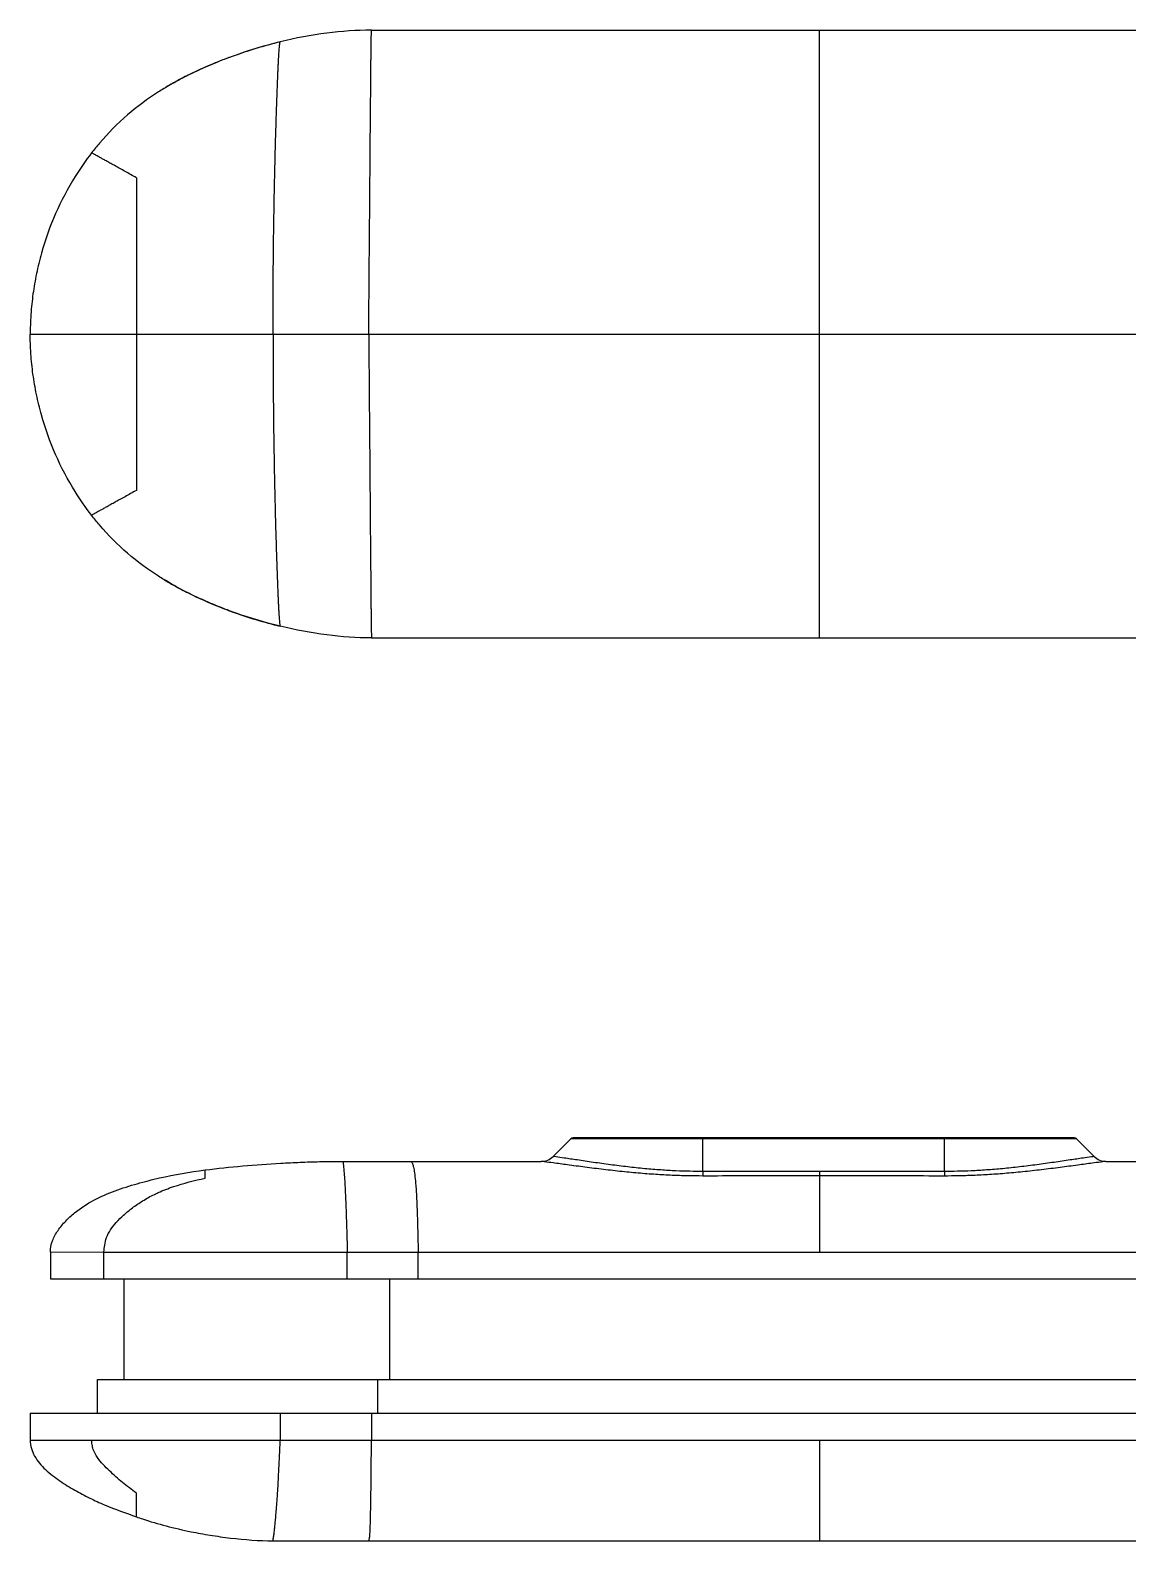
# Model space of a CAD drawing. Extents: x 12 to 460, y -119 to 203.
# Drawn here: x 92.88 to 125.56, y 104.29 to 149.29 of the extents above; entities that cross this region are included whole.
import ezdxf

# ---------------------------------------------------------------- set-up
doc = ezdxf.new("R2010")
doc.units = 0
doc.header["$LTSCALE"] = 16.335
doc.header["$MEASUREMENT"] = 0
doc.layers.get('0').update_dxf_attribs({"linetype": 'CONTINUOUS'})

msp = doc.modelspace()

# ---------------------------------------------------------------- linework, layer by layer
at = {"color": 7, "linetype": 'Continuous'}
for p, q in [((100.322, 148.939), (100.322, 148.939)), ((103.038, 149.285), (129.716, 149.285)), ((116.377, 131.185), (116.377, 149.285)), ((96.882, 147.562), (96.854, 147.545)), ((96.04, 144.891), (96.04, 135.58)), ((92.877, 140.235), (128.097, 140.235)), ((96.882, 132.909), (96.854, 132.925)), ((100.322, 131.532), (100.322, 131.532)), ((103.038, 131.185), (129.716, 131.185)), ((108.448, 115.741), (108.972, 116.265)), ((124.031, 116.265), (108.972, 116.265)), ((123.96, 116.294), (109.043, 116.294)), ((112.901, 115.295), (112.901, 116.294)), ((120.101, 115.295), (120.101, 116.294)), ((124.555, 115.741), (124.031, 116.265)), ((98.082, 115.336), (98.082, 115.338)), ((98.082, 115.096), (98.082, 115.336)), ((102.192, 115.594), (108.094, 115.594)), ((112.901, 115.295), (112.902, 115.159)), ((116.377, 115.298), (116.377, 112.894)), ((120.101, 115.295), (120.101, 115.159)), ((124.909, 115.594), (130.562, 115.594)), ((93.477, 112.894), (95.065, 112.896)), ((93.477, 112.894), (93.477, 112.094)), ((95.065, 112.094), (95.066, 112.896)), ((95.065, 112.894), (137.689, 112.894)), ((102.317, 112.094), (102.317, 112.894)), ((104.43, 112.094), (104.43, 112.894)), ((93.477, 112.094), (139.277, 112.094)), ((95.677, 109.094), (95.677, 112.094)), ((103.577, 112.094), (103.577, 109.094)), ((94.877, 108.094), (94.877, 109.094)), ((94.877, 109.094), (137.877, 109.094)), ((103.227, 108.094), (103.227, 109.094)), ((92.877, 108.094), (92.877, 107.294)), ((92.877, 108.094), (139.877, 108.094)), ((100.322, 108.094), (100.322, 107.294)), ((103.038, 108.094), (103.038, 107.294)), ((92.877, 107.294), (139.877, 107.294)), ((116.377, 107.294), (116.377, 104.294)), ((96.04, 105.008), (96.04, 105.717)), ((100.107, 104.294), (127.633, 104.294))]:
    msp.add_line(p, q, dxfattribs=at)
for centre, radius, start, end in [((109.043, 116.194), 0.1, 90, 135), ((123.96, 116.194), 0.1, 45, 90), ((108.094, 116.094), 0.5, 269.9995, 314.9996), ((124.909, 116.094), 0.5, 225.0004, 270.0005)]:
    msp.add_arc(centre, radius, start, end, dxfattribs=at)
for points in [[(100.322, 148.939), (99.837, 148.82), (99.357, 148.674), (98.888, 148.503)], [(98.888, 148.503), (98.764, 148.458), (98.641, 148.412), (98.518, 148.363)], [(98.518, 148.363), (98.2, 148.237), (97.886, 148.098), (97.58, 147.945)], [(96.911, 147.58), (96.901, 147.574), (96.891, 147.568), (96.882, 147.562)], [(96.911, 147.58), (96.901, 147.574), (96.891, 147.568), (96.882, 147.562)], [(97.58, 147.945), (97.353, 147.832), (97.129, 147.71), (96.911, 147.58)], [(96.882, 147.562), (96.872, 147.556), (96.863, 147.551), (96.854, 147.545)], [(96.854, 132.925), (96.863, 132.92), (96.872, 132.914), (96.882, 132.909)], [(96.882, 132.909), (96.891, 132.903), (96.901, 132.897), (96.911, 132.891)], [(96.911, 132.891), (96.901, 132.897), (96.891, 132.903), (96.882, 132.909)], [(97.58, 132.525), (97.353, 132.639), (97.129, 132.76), (96.911, 132.891)], [(97.58, 132.525), (97.886, 132.372), (98.2, 132.234), (98.518, 132.108)], [(98.888, 131.967), (98.764, 132.012), (98.641, 132.059), (98.518, 132.108)], [(98.888, 131.967), (99.357, 131.796), (99.837, 131.651), (100.322, 131.532)]]:
    msp.add_open_spline(points, degree=3, dxfattribs=at)
for points, knots in [([(100.322, 148.939), (99.878, 148.83), (99.399, 148.686), (98.928, 148.518), (98.888, 148.503)], [0, 0, 0, 0, 1.369548, 1.498645, 1.498645, 1.498645, 1.498645]), ([(100.107, 140.235), (100.107, 140.642), (100.109, 141.453), (100.119, 142.669), (100.136, 143.879), (100.156, 144.882), (100.175, 145.675), (100.191, 146.258), (100.208, 146.826), (100.224, 147.289), (100.238, 147.649), (100.247, 147.869), (100.254, 148.041), (100.26, 148.165), (100.266, 148.284), (100.271, 148.396), (100.277, 148.501), (100.283, 148.598), (100.289, 148.685), (100.295, 148.752), (100.299, 148.8), (100.302, 148.831), (100.305, 148.859), (100.308, 148.884), (100.312, 148.905), (100.315, 148.921), (100.317, 148.932), (100.32, 148.937), (100.321, 148.938), (100.322, 148.939)], [0, 0, 0, 0, 1.218664, 2.435495, 3.646914, 4.849194, 5.443875, 6.028914, 6.598061, 7.148488, 7.417145, 7.680404, 7.808926, 7.933622, 8.052864, 8.165626, 8.27104, 8.368254, 8.456352, 8.53414, 8.568776, 8.600373, 8.628786, 8.653872, 8.675342, 8.692318, 8.703834, 8.70733, 8.709351, 8.709351, 8.709351, 8.709351]), ([(103.038, 149.285), (102.594, 149.285), (101.679, 149.221), (100.779, 149.05), (100.322, 148.939)], [0, 0, 0, 0, 1.333292, 2.743324, 2.743324, 2.743324, 2.743324]), ([(102.956, 140.235), (102.959, 140.661), (102.966, 141.512), (102.977, 142.787), (102.987, 144.059), (102.995, 145.114), (103.002, 145.95), (103.007, 146.565), (103.013, 147.166), (103.017, 147.655), (103.02, 148.032), (103.023, 148.255), (103.024, 148.425), (103.026, 148.543), (103.027, 148.654), (103.028, 148.758), (103.029, 148.854), (103.031, 148.943), (103.032, 149.013), (103.033, 149.064), (103.033, 149.1), (103.034, 149.134), (103.035, 149.165), (103.035, 149.195), (103.036, 149.218), (103.036, 149.235), (103.036, 149.246), (103.037, 149.257), (103.037, 149.266), (103.037, 149.274), (103.038, 149.279), (103.038, 149.282), (103.038, 149.284), (103.038, 149.285), (103.038, 149.285), (103.038, 149.285)], [0, 0, 0, 0, 1.27702, 2.553093, 3.826411, 5.092861, 5.71833, 6.334267, 6.936847, 7.521937, 7.801894, 8.067014, 8.19212, 8.310799, 8.422005, 8.525614, 8.621747, 8.710567, 8.792107, 8.829993, 8.865847, 8.899588, 8.931141, 8.960436, 8.987399, 8.999944, 9.011644, 9.022255, 9.031532, 9.039232, 9.045112, 9.047294, 9.04893, 9.049992, 9.050463, 9.050463, 9.050463, 9.050463]), ([(98.888, 148.503), (98.854, 148.491), (98.73, 148.445), (98.607, 148.398), (98.518, 148.363)], [0, 0, 0, 0, 0.1092585, 0.3957963, 0.3957963, 0.3957963, 0.3957963]), ([(98.518, 148.363), (98.46, 148.34), (98.173, 148.224), (97.86, 148.084), (97.609, 147.96), (97.58, 147.945)], [0, 0, 0, 0, 0.187376, 0.928694, 1.026911, 1.026911, 1.026911, 1.026911]), ([(97.58, 147.945), (97.514, 147.912), (97.287, 147.796), (97.065, 147.672), (96.911, 147.58)], [0, 0, 0, 0, 0.223021, 0.762523, 0.762523, 0.762523, 0.762523]), ([(96.854, 147.545), (96.802, 147.514), (96.425, 147.279), (95.746, 146.78), (95.109, 146.134), (94.781, 145.73), (94.705, 145.632)], [0, 0, 0, 0, 0.18237, 1.330199, 2.520559, 2.891171, 2.891171, 2.891171, 2.891171]), ([(94.705, 145.632), (94.53, 145.406), (94.129, 144.828), (93.605, 143.834), (93.253, 142.848), (93.057, 142.04), (92.97, 141.533), (92.922, 141.128), (92.9, 140.878), (92.888, 140.678), (92.882, 140.53), (92.878, 140.382), (92.877, 140.284), (92.877, 140.235)], [0, 0, 0, 0, 0.857179, 2.106774, 3.361473, 3.984429, 4.6003, 4.904632, 5.205982, 5.355412, 5.503938, 5.651507, 5.798066, 5.798066, 5.798066, 5.798066]), ([(96.04, 144.891), (95.982, 144.923), (95.87, 144.986), (95.705, 145.077), (95.55, 145.163), (95.41, 145.241), (95.283, 145.311), (95.169, 145.375), (95.066, 145.432), (94.978, 145.481), (94.904, 145.522), (94.845, 145.555), (94.798, 145.581), (94.761, 145.601), (94.734, 145.616), (94.717, 145.627), (94.708, 145.63), (94.705, 145.632)], [0, 0, 0, 0, 0.196895, 0.387614, 0.565658, 0.726431, 0.870189, 1.000751, 1.118718, 1.22088, 1.304842, 1.371732, 1.424656, 1.466337, 1.497367, 1.516718, 1.52658, 1.52658, 1.52658, 1.52658]), ([(94.705, 134.838), (94.53, 135.064), (94.129, 135.642), (93.605, 136.637), (93.253, 137.622), (93.057, 138.431), (92.97, 138.938), (92.922, 139.342), (92.9, 139.593), (92.888, 139.793), (92.882, 139.941), (92.878, 140.088), (92.877, 140.186), (92.877, 140.235)], [0, 0, 0, 0, 0.857179, 2.106774, 3.361473, 3.984429, 4.6003, 4.904632, 5.205982, 5.355412, 5.503938, 5.651507, 5.798066, 5.798066, 5.798066, 5.798066]), ([(100.107, 140.235), (100.107, 139.829), (100.109, 139.017), (100.119, 137.802), (100.136, 136.592), (100.156, 135.589), (100.175, 134.795), (100.191, 134.212), (100.208, 133.645), (100.224, 133.182), (100.238, 132.822), (100.247, 132.602), (100.254, 132.43), (100.26, 132.306), (100.266, 132.187), (100.271, 132.074), (100.277, 131.969), (100.283, 131.873), (100.289, 131.785), (100.295, 131.719), (100.299, 131.671), (100.302, 131.639), (100.305, 131.611), (100.308, 131.586), (100.312, 131.566), (100.315, 131.549), (100.317, 131.539), (100.32, 131.534), (100.321, 131.532), (100.322, 131.532)], [0, 0, 0, 0, 1.218664, 2.435495, 3.646914, 4.849194, 5.443875, 6.028914, 6.598061, 7.148488, 7.417145, 7.680404, 7.808926, 7.933622, 8.052864, 8.165626, 8.27104, 8.368254, 8.456352, 8.53414, 8.568776, 8.600373, 8.628786, 8.653872, 8.675342, 8.692318, 8.703834, 8.70733, 8.709351, 8.709351, 8.709351, 8.709351]), ([(102.956, 140.235), (102.959, 139.81), (102.966, 138.959), (102.977, 137.683), (102.987, 136.411), (102.995, 135.356), (103.002, 134.52), (103.007, 133.906), (103.013, 133.305), (103.017, 132.815), (103.02, 132.439), (103.023, 132.215), (103.024, 132.046), (103.026, 131.927), (103.027, 131.816), (103.028, 131.712), (103.029, 131.616), (103.031, 131.527), (103.032, 131.458), (103.033, 131.406), (103.033, 131.371), (103.034, 131.337), (103.035, 131.305), (103.035, 131.276), (103.036, 131.253), (103.036, 131.236), (103.036, 131.224), (103.037, 131.214), (103.037, 131.205), (103.037, 131.197), (103.038, 131.192), (103.038, 131.189), (103.038, 131.187), (103.038, 131.186), (103.038, 131.185), (103.038, 131.185)], [0, 0, 0, 0, 1.27702, 2.553093, 3.826411, 5.092861, 5.71833, 6.334267, 6.936847, 7.521937, 7.801894, 8.067014, 8.19212, 8.310799, 8.422005, 8.525614, 8.621747, 8.710567, 8.792107, 8.829993, 8.865847, 8.899588, 8.931141, 8.960436, 8.987399, 8.999944, 9.011644, 9.022255, 9.031532, 9.039232, 9.045112, 9.047294, 9.04893, 9.049992, 9.050463, 9.050463, 9.050463, 9.050463]), ([(96.04, 135.58), (95.982, 135.548), (95.87, 135.485), (95.705, 135.394), (95.55, 135.308), (95.41, 135.23), (95.283, 135.159), (95.169, 135.096), (95.066, 135.039), (94.978, 134.99), (94.904, 134.949), (94.845, 134.916), (94.798, 134.89), (94.761, 134.869), (94.734, 134.855), (94.717, 134.844), (94.708, 134.841), (94.705, 134.838)], [0, 0, 0, 0, 0.196895, 0.387614, 0.565658, 0.726431, 0.870189, 1.000751, 1.118718, 1.22088, 1.304842, 1.371732, 1.424656, 1.466337, 1.497367, 1.516718, 1.52658, 1.52658, 1.52658, 1.52658]), ([(96.854, 132.925), (96.802, 132.957), (96.425, 133.191), (95.746, 133.691), (95.109, 134.337), (94.781, 134.741), (94.705, 134.838)], [0, 0, 0, 0, 0.18237, 1.330199, 2.520559, 2.891171, 2.891171, 2.891171, 2.891171]), ([(96.911, 132.891), (97.065, 132.799), (97.287, 132.674), (97.514, 132.559), (97.58, 132.525)], [0, 0, 0, 0, 0.539502, 0.762523, 0.762523, 0.762523, 0.762523]), ([(98.518, 132.108), (98.46, 132.131), (98.173, 132.247), (97.86, 132.387), (97.609, 132.511), (97.58, 132.525)], [0, 0, 0, 0, 0.187376, 0.928694, 1.026911, 1.026911, 1.026911, 1.026911]), ([(98.518, 132.108), (98.607, 132.072), (98.73, 132.025), (98.854, 131.98), (98.888, 131.967)], [0, 0, 0, 0, 0.2865378, 0.3957963, 0.3957963, 0.3957963, 0.3957963]), ([(100.322, 131.532), (99.878, 131.64), (99.399, 131.784), (98.928, 131.953), (98.888, 131.967)], [0, 0, 0, 0, 1.369548, 1.498645, 1.498645, 1.498645, 1.498645]), ([(103.038, 131.185), (102.594, 131.185), (101.679, 131.25), (100.779, 131.421), (100.322, 131.532)], [0, 0, 0, 0, 1.333292, 2.743324, 2.743324, 2.743324, 2.743324]), ([(112.901, 115.295), (112.774, 115.295), (112.509, 115.298), (112.093, 115.311), (111.644, 115.337), (111.165, 115.376), (110.664, 115.429), (110.154, 115.493), (109.652, 115.563), (109.192, 115.632), (108.822, 115.687), (108.584, 115.722), (108.475, 115.737), (108.448, 115.741)], [0, 0, 0, 0, 0.381754, 0.796442, 1.246913, 1.730513, 2.238498, 2.758168, 3.274029, 3.757771, 4.152424, 4.39776, 4.480606, 4.480606, 4.480606, 4.480606]), ([(124.555, 115.741), (124.528, 115.737), (124.42, 115.721), (124.182, 115.687), (123.812, 115.632), (123.352, 115.564), (122.85, 115.493), (122.34, 115.429), (121.838, 115.376), (121.359, 115.337), (120.91, 115.311), (120.494, 115.298), (120.229, 115.295), (120.101, 115.295)], [0, 0, 0, 0, 0.08278, 0.327607, 0.721374, 1.205092, 1.721207, 2.241125, 2.749317, 3.233159, 3.683891, 4.098776, 4.480611, 4.480611, 4.480611, 4.480611]), ([(93.477, 112.894), (93.477, 113.008), (93.525, 113.24), (93.697, 113.55), (93.928, 113.823), (94.274, 114.141), (94.765, 114.458), (95.402, 114.728), (96.058, 114.937), (96.948, 115.163), (97.627, 115.278), (98.082, 115.338)], [0, 0, 0, 0, 0.341254, 0.69244, 1.05344, 1.409244, 2.10214, 2.791058, 3.480179, 4.167572, 5.543331, 5.543331, 5.543331, 5.543331]), ([(98.082, 115.338), (98.455, 115.388), (99.207, 115.466), (100.152, 115.533), (100.915, 115.57), (101.414, 115.586), (101.84, 115.593), (102.073, 115.594), (102.192, 115.594)], [0, 0, 0, 0, 1.128453, 2.266659, 2.841993, 3.421094, 3.765093, 4.120309, 4.120309, 4.120309, 4.120309]), ([(102.192, 115.594), (102.192, 115.588), (102.195, 115.561), (102.201, 115.5), (102.211, 115.394), (102.226, 115.223), (102.24, 115.027), (102.252, 114.81), (102.264, 114.582), (102.276, 114.291), (102.286, 113.999), (102.295, 113.72), (102.302, 113.47), (102.31, 113.192), (102.315, 112.997), (102.317, 112.894)], [0, 0, 0, 0, 0.020599, 0.080246, 0.182636, 0.342054, 0.59457, 0.771685, 0.994187, 1.278513, 1.64706, 1.869124, 2.118341, 2.395932, 2.703567, 2.703567, 2.703567, 2.703567]), ([(104.206, 115.594), (104.217, 115.594), (104.235, 115.577), (104.25, 115.55), (104.264, 115.516), (104.278, 115.471), (104.292, 115.413), (104.306, 115.341), (104.327, 115.205), (104.345, 115.037), (104.362, 114.825), (104.376, 114.601), (104.39, 114.307), (104.401, 114.009), (104.409, 113.722), (104.416, 113.468), (104.423, 113.189), (104.428, 112.995), (104.43, 112.894)], [0, 0, 0, 0, 0.03375, 0.060995, 0.097183, 0.143722, 0.202248, 0.274774, 0.364705, 0.613239, 0.783231, 1.000867, 1.287085, 1.666022, 1.895074, 2.149631, 2.428447, 2.731504, 2.731504, 2.731504, 2.731504]), ([(112.902, 115.159), (112.765, 115.159), (112.481, 115.162), (112.035, 115.175), (111.553, 115.2), (111.038, 115.238), (110.498, 115.289), (109.947, 115.351), (109.404, 115.42), (108.905, 115.487), (108.502, 115.541), (108.242, 115.575), (108.124, 115.591), (108.094, 115.594)], [0, 0, 0, 0, 0.409351, 0.854159, 1.337676, 1.857307, 2.403969, 2.964267, 3.521692, 4.04567, 4.474152, 4.741062, 4.831356, 4.831356, 4.831356, 4.831356]), ([(116.377, 115.298), (115.995, 115.298), (115.227, 115.298), (114.069, 115.296), (113.292, 115.296), (112.901, 115.295)], [0, 0, 0, 0, 1.145666, 2.304185, 3.47564, 3.47564, 3.47564, 3.47564]), ([(120.101, 115.295), (119.683, 115.295), (118.85, 115.296), (117.609, 115.297), (116.786, 115.298), (116.377, 115.298)], [0, 0, 0, 0, 1.256239, 2.497644, 3.724362, 3.724362, 3.724362, 3.724362]), ([(124.909, 115.594), (124.879, 115.591), (124.761, 115.575), (124.502, 115.541), (124.099, 115.487), (123.601, 115.42), (123.058, 115.352), (122.506, 115.289), (121.966, 115.238), (121.451, 115.199), (120.968, 115.175), (120.522, 115.161), (120.238, 115.159), (120.101, 115.159)], [0, 0, 0, 0, 0.090232, 0.356597, 0.784105, 1.308035, 1.865709, 2.426263, 2.973148, 3.493047, 3.976855, 4.421886, 4.831335, 4.831335, 4.831335, 4.831335]), ([(96.578, 114.613), (96.614, 114.631), (96.798, 114.718), (97.292, 114.906), (97.765, 115.027), (98.082, 115.096)], [0, 0, 0, 0, 0.12217, 0.610731, 1.582996, 1.582996, 1.582996, 1.582996]), ([(116.377, 115.162), (115.995, 115.162), (115.227, 115.161), (114.069, 115.16), (113.292, 115.159), (112.902, 115.159)], [0, 0, 0, 0, 1.145402, 2.303801, 3.475288, 3.475288, 3.475288, 3.475288]), ([(120.101, 115.159), (119.682, 115.159), (118.85, 115.16), (117.608, 115.161), (116.786, 115.162), (116.377, 115.162)], [0, 0, 0, 0, 1.256302, 2.497595, 3.724036, 3.724036, 3.724036, 3.724036]), ([(95.065, 112.896), (95.078, 112.964), (95.101, 113.108), (95.139, 113.339), (95.268, 113.566), (95.442, 113.789), (95.662, 114.007), (95.925, 114.22), (96.231, 114.429), (96.457, 114.554), (96.578, 114.613)], [0, 0, 0, 0, 0.208715, 0.438469, 0.69562, 0.978836, 1.287368, 1.624075, 1.992534, 2.396651, 2.396651, 2.396651, 2.396651]), ([(92.877, 107.294), (92.877, 107.211), (92.901, 107.044), (93.036, 106.731), (93.328, 106.395), (93.752, 106.076), (94.197, 105.799), (94.643, 105.563), (95.251, 105.291), (95.722, 105.121), (96.04, 105.008)], [0, 0, 0, 0, 0.24999, 0.497438, 1.015787, 1.561333, 2.087093, 2.585261, 3.073531, 4.085479, 4.085479, 4.085479, 4.085479]), ([(96.04, 105.717), (95.897, 105.815), (95.688, 105.971), (95.426, 106.199), (95.235, 106.379), (95.046, 106.565), (94.871, 106.769), (94.762, 106.973), (94.717, 107.153), (94.708, 107.247), (94.705, 107.294)], [0, 0, 0, 0, 0.518401, 0.779992, 1.042922, 1.30709, 1.574484, 1.848635, 1.989044, 2.130589, 2.130589, 2.130589, 2.130589]), ([(100.107, 104.294), (100.108, 104.302), (100.113, 104.333), (100.12, 104.381), (100.129, 104.443), (100.138, 104.512), (100.149, 104.6), (100.162, 104.714), (100.176, 104.856), (100.192, 105.031), (100.21, 105.246), (100.226, 105.452), (100.239, 105.646), (100.25, 105.818), (100.261, 106.013), (100.272, 106.23), (100.284, 106.468), (100.296, 106.726), (100.309, 107.003), (100.318, 107.195), (100.322, 107.294)], [0, 0, 0, 0, 0.024037, 0.093609, 0.145391, 0.212767, 0.30059, 0.413205, 0.554772, 0.72942, 0.941855, 1.199512, 1.351553, 1.5235, 1.71828, 1.936708, 2.175883, 2.433431, 2.710159, 3.008943, 3.008943, 3.008943, 3.008943]), ([(102.956, 104.294), (102.957, 104.294), (102.959, 104.296), (102.963, 104.302), (102.967, 104.315), (102.972, 104.336), (102.977, 104.363), (102.983, 104.399), (102.988, 104.448), (102.993, 104.516), (102.998, 104.611), (103.003, 104.736), (103.008, 104.9), (103.013, 105.111), (103.017, 105.322), (103.021, 105.524), (103.023, 105.71), (103.026, 105.922), (103.028, 106.16), (103.031, 106.42), (103.033, 106.697), (103.036, 106.99), (103.038, 107.191), (103.038, 107.294)], [0, 0, 0, 0, 0.00288, 0.007392, 0.022098, 0.043641, 0.071058, 0.104884, 0.151584, 0.218635, 0.311435, 0.435101, 0.596319, 0.803763, 1.067728, 1.227887, 1.412072, 1.623968, 1.864469, 2.126618, 2.403714, 2.695669, 3.005906, 3.005906, 3.005906, 3.005906]), ([(96.04, 105.008), (96.101, 104.987), (96.391, 104.887), (96.931, 104.727), (97.605, 104.573), (98.246, 104.457), (99.057, 104.343), (99.685, 104.294), (100.107, 104.294)], [0, 0, 0, 0, 0.193267, 0.922448, 1.688657, 2.263542, 2.878786, 4.145597, 4.145597, 4.145597, 4.145597])]:
    msp.add_open_spline(points, degree=3, knots=knots, dxfattribs=at)

doc.saveas('drawing.dxf')
